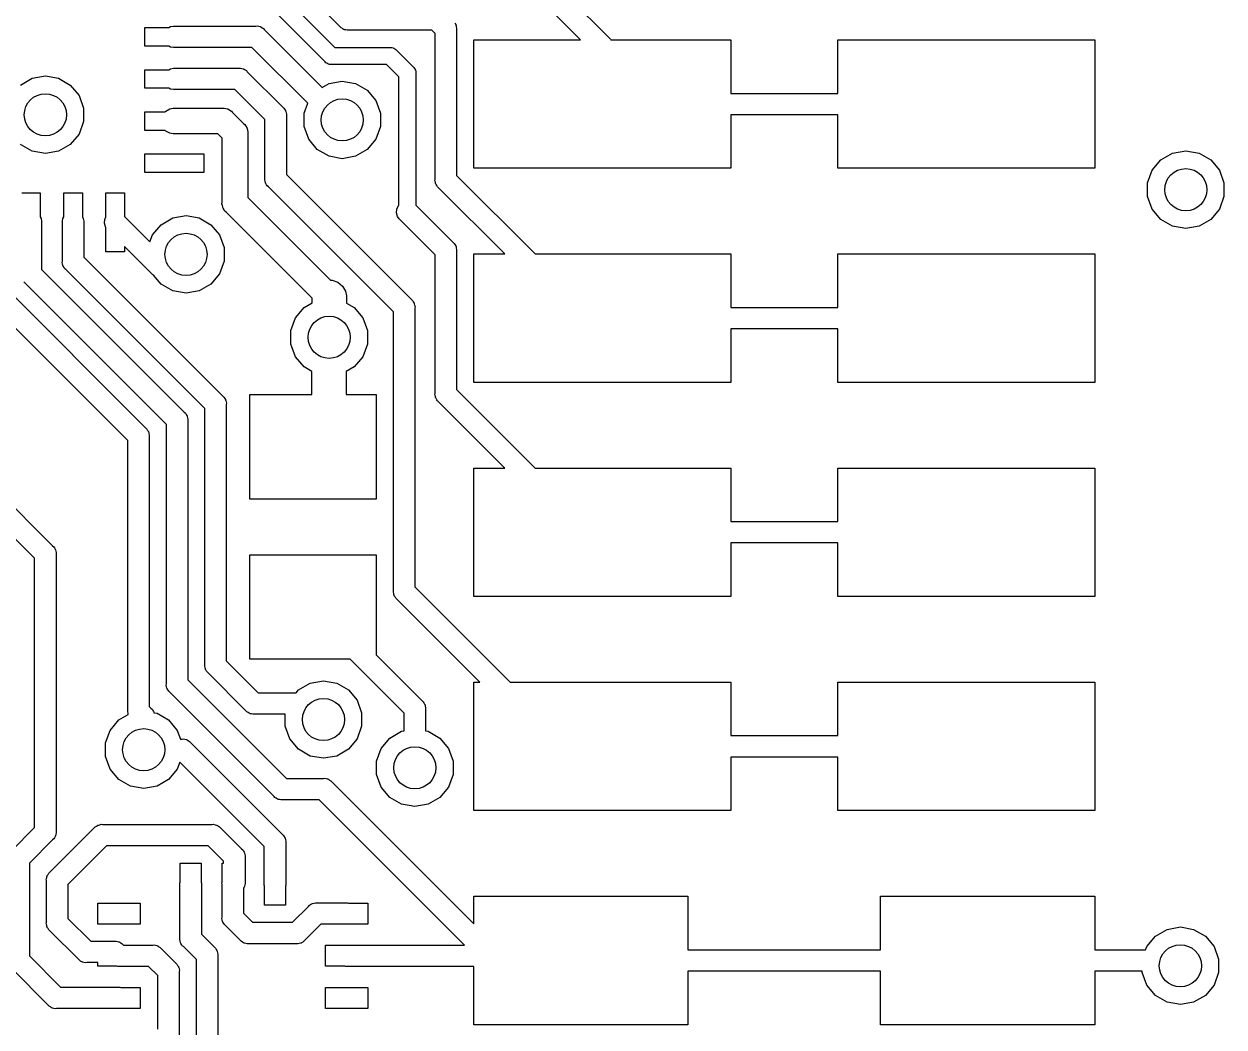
# Model space of a CAD drawing. Extents: x 106.7 to 190.8, y -131.8 to -78.3.
# Drawn here: x 150.91 to 165.15, y -120.65 to -108.75 of the extents above; entities that cross this region are included whole.
import ezdxf

# ---------------------------------------------------------------- set-up
doc = ezdxf.new("R2010")
doc.units = 0
doc.header["$MEASUREMENT"] = 0
doc.layers.add('BLACK', color=7, linetype='CONTINUOUS')

msp = doc.modelspace()

# ---------------------------------------------------------------- linework, layer by layer
at = {"layer": 'BLACK', "linetype": 'CONTINUOUS'}
for p, q in [((154.665, -108.786), (153.911, -108.032)), ((157.104, -108.169), (157.858, -108.923)), ((153.907, -108.336), (154.603, -109.031)), ((157.516, -108.941), (156.957, -108.382)), ((154.486, -109.201), (153.79, -108.506)), ((152.347, -109.015), (152.347, -108.795)), ((152.347, -108.795), (152.634, -108.795)), ((152.634, -108.795), (152.653, -108.783)), ((152.653, -108.783), (152.686, -108.778)), ((152.686, -108.778), (153.665, -108.778)), ((153.665, -108.778), (153.682, -108.776)), ((153.682, -108.776), (153.698, -108.78)), ((153.698, -108.78), (153.715, -108.783)), ((153.715, -108.783), (153.72, -108.786)), ((153.72, -108.786), (153.725, -108.788)), ((153.725, -108.788), (153.739, -108.797)), ((153.739, -108.797), (153.754, -108.806)), ((153.754, -108.806), (153.764, -108.819)), ((153.764, -108.819), (154.451, -109.505)), ((154.676, -108.799), (154.665, -108.786)), ((154.691, -108.807), (154.676, -108.799)), ((154.705, -108.817), (154.691, -108.807)), ((154.71, -108.818), (154.705, -108.817)), ((154.715, -108.821), (154.71, -108.818)), ((154.732, -108.824), (154.715, -108.821)), ((154.748, -108.828), (154.732, -108.824)), ((154.765, -108.827), (154.748, -108.828)), ((155.752, -108.827), (154.765, -108.827)), ((155.791, -108.866), (155.752, -108.827)), ((155.791, -110.596), (155.791, -108.866)), ((156.025, -108.745), (156.035, -108.759)), ((156.035, -108.759), (156.036, -108.765)), ((156.036, -108.765), (156.039, -108.769)), ((156.039, -108.769), (156.042, -108.786)), ((156.042, -108.786), (156.046, -108.802)), ((156.046, -108.802), (156.045, -108.819)), ((156.045, -108.819), (156.045, -110.549)), ((152.634, -109.015), (152.347, -109.015)), ((152.653, -109.026), (152.634, -109.015)), ((156.248, -110.465), (156.248, -108.941)), ((156.248, -108.941), (157.516, -108.941)), ((157.858, -108.923), (157.871, -108.934)), ((157.871, -108.934), (157.875, -108.941)), ((157.875, -108.941), (159.296, -108.941)), ((159.296, -108.941), (159.296, -109.576)), ((160.566, -109.576), (160.566, -108.941)), ((160.566, -108.941), (163.614, -108.941)), ((163.614, -108.941), (163.614, -110.465)), ((152.686, -109.032), (152.653, -109.026)), ((153.618, -109.032), (152.686, -109.032)), ((154.279, -109.693), (153.618, -109.032)), ((154.603, -109.031), (155.253, -109.031)), ((155.253, -109.031), (155.266, -109.03)), ((155.266, -109.03), (155.279, -109.033)), ((155.279, -109.033), (155.292, -109.036)), ((155.292, -109.036), (155.296, -109.038)), ((155.296, -109.038), (155.301, -109.039)), ((155.301, -109.039), (155.312, -109.047)), ((155.312, -109.047), (155.323, -109.054)), ((155.323, -109.054), (155.332, -109.064)), ((155.332, -109.064), (155.529, -109.261)), ((152.347, -109.515), (152.347, -109.295)), ((152.347, -109.295), (152.634, -109.295)), ((152.634, -109.295), (152.653, -109.283)), ((152.653, -109.283), (152.686, -109.278)), ((152.686, -109.278), (153.464, -109.278)), ((153.464, -109.278), (153.481, -109.276)), ((153.481, -109.276), (153.497, -109.28)), ((153.497, -109.28), (153.514, -109.283)), ((153.514, -109.283), (153.519, -109.286)), ((153.519, -109.286), (153.524, -109.288)), ((153.524, -109.288), (153.538, -109.297)), ((153.538, -109.297), (153.552, -109.306)), ((154.494, -109.212), (154.486, -109.201)), ((154.506, -109.218), (154.494, -109.212)), ((154.517, -109.226), (154.506, -109.218)), ((154.521, -109.227), (154.517, -109.226)), ((154.525, -109.23), (154.521, -109.227)), ((154.538, -109.232), (154.525, -109.23)), ((154.552, -109.235), (154.538, -109.232)), ((154.565, -109.234), (154.552, -109.235)), ((155.215, -109.234), (154.565, -109.234)), ((155.359, -109.378), (155.215, -109.234)), ((155.529, -109.261), (155.54, -109.27)), ((155.54, -109.27), (155.546, -109.281)), ((155.546, -109.281), (155.554, -109.293)), ((155.554, -109.293), (155.555, -109.297)), ((155.555, -109.297), (155.558, -109.301)), ((155.558, -109.301), (155.56, -109.314)), ((150.872, -109.477), (151.011, -109.397)), ((151.011, -109.397), (151.168, -109.369)), ((151.168, -109.369), (151.325, -109.397)), ((151.325, -109.397), (151.464, -109.477)), ((153.552, -109.306), (153.563, -109.319)), ((153.563, -109.319), (153.984, -109.74)), ((154.532, -109.458), (154.689, -109.43)), ((154.689, -109.43), (154.847, -109.458)), ((155.359, -110.903), (155.359, -109.378)), ((155.56, -109.314), (155.563, -109.327)), ((155.563, -109.327), (155.562, -109.341)), ((155.562, -109.341), (155.562, -110.903)), ((151.464, -109.477), (151.567, -109.6)), ((152.634, -109.515), (152.347, -109.515)), ((152.653, -109.526), (152.634, -109.515)), ((152.686, -109.532), (152.653, -109.526)), ((153.417, -109.532), (152.686, -109.532)), ((153.772, -109.886), (153.417, -109.532)), ((154.451, -109.505), (154.532, -109.458)), ((154.847, -109.458), (154.985, -109.538)), ((154.985, -109.538), (155.088, -109.661)), ((159.296, -109.576), (160.566, -109.576)), ((151.567, -109.6), (151.621, -109.75)), ((154.236, -109.811), (154.279, -109.693)), ((155.088, -109.661), (155.142, -109.811)), ((151.621, -109.75), (151.621, -109.91)), ((152.347, -110.015), (152.347, -109.795)), ((152.347, -109.795), (152.59, -109.795)), ((152.59, -109.795), (152.598, -109.786)), ((152.598, -109.786), (152.644, -109.759)), ((152.644, -109.759), (152.684, -109.752)), ((152.684, -109.752), (153.268, -109.752)), ((153.268, -109.752), (153.289, -109.75)), ((153.289, -109.75), (153.308, -109.756)), ((153.308, -109.756), (153.328, -109.759)), ((153.328, -109.759), (153.334, -109.763)), ((153.334, -109.763), (153.34, -109.764)), ((153.34, -109.764), (153.357, -109.776)), ((153.357, -109.776), (153.375, -109.786)), ((153.375, -109.786), (153.388, -109.802)), ((153.388, -109.802), (153.519, -109.933)), ((153.984, -109.74), (153.997, -109.751)), ((153.997, -109.751), (154.006, -109.765)), ((154.006, -109.765), (154.015, -109.779)), ((154.015, -109.779), (154.017, -109.785)), ((154.017, -109.785), (154.02, -109.79)), ((154.02, -109.79), (154.023, -109.806)), ((154.023, -109.806), (154.027, -109.822)), ((154.027, -109.822), (154.026, -109.839)), ((154.026, -109.839), (154.026, -110.539)), ((154.236, -109.971), (154.236, -109.811)), ((155.142, -109.811), (155.142, -109.971)), ((160.566, -109.83), (159.296, -109.83)), ((159.296, -109.83), (159.296, -110.465)), ((160.566, -110.465), (160.566, -109.83)), ((151.621, -109.91), (151.567, -110.06)), ((152.59, -110.015), (152.347, -110.015)), ((152.598, -110.023), (152.59, -110.015)), ((153.519, -109.933), (153.535, -109.946)), ((153.535, -109.946), (153.545, -109.964)), ((153.545, -109.964), (153.556, -109.98)), ((153.556, -109.98), (153.558, -109.987)), ((153.558, -109.987), (153.561, -109.993)), ((153.561, -109.993), (153.565, -110.012)), ((153.565, -110.012), (153.57, -110.032)), ((153.772, -110.586), (153.772, -109.886)), ((154.291, -110.121), (154.236, -109.971)), ((155.142, -109.971), (155.088, -110.121)), ((151.567, -110.06), (151.464, -110.182)), ((152.644, -110.05), (152.598, -110.023)), ((152.684, -110.057), (152.644, -110.05)), ((153.212, -110.057), (152.684, -110.057)), ((153.264, -110.109), (153.212, -110.057)), ((153.264, -110.867), (153.264, -110.109)), ((153.57, -110.032), (153.568, -110.052)), ((153.568, -110.052), (153.568, -110.81)), ((154.393, -110.243), (154.291, -110.121)), ((155.088, -110.121), (154.985, -110.243)), ((151.011, -110.262), (150.872, -110.182)), ((151.168, -110.29), (151.011, -110.262)), ((151.325, -110.262), (151.168, -110.29)), ((151.464, -110.182), (151.325, -110.262)), ((152.347, -110.515), (152.347, -110.295)), ((152.347, -110.295), (153.047, -110.295)), ((153.047, -110.295), (153.047, -110.515)), ((154.532, -110.323), (154.393, -110.243)), ((154.985, -110.243), (154.847, -110.323)), ((164.398, -110.366), (164.536, -110.286)), ((164.536, -110.286), (164.694, -110.258)), ((164.694, -110.258), (164.851, -110.286)), ((164.851, -110.286), (164.989, -110.366)), ((154.689, -110.351), (154.532, -110.323)), ((154.847, -110.323), (154.689, -110.351)), ((164.295, -110.489), (164.398, -110.366)), ((164.989, -110.366), (165.092, -110.489)), ((153.047, -110.515), (152.347, -110.515)), ((153.77, -110.603), (153.772, -110.586)), ((154.026, -110.539), (155.509, -112.023)), ((156.045, -110.549), (156.977, -111.481)), ((159.296, -110.465), (156.248, -110.465)), ((163.614, -110.465), (160.566, -110.465)), ((164.24, -110.639), (164.295, -110.489)), ((165.092, -110.489), (165.147, -110.639)), ((153.774, -110.619), (153.77, -110.603)), ((153.777, -110.636), (153.774, -110.619)), ((153.78, -110.641), (153.777, -110.636)), ((153.782, -110.646), (153.78, -110.641)), ((153.791, -110.66), (153.782, -110.646)), ((153.8, -110.674), (153.791, -110.66)), ((153.813, -110.685), (153.8, -110.674)), ((155.296, -112.169), (153.813, -110.685)), ((155.789, -110.613), (155.791, -110.596)), ((155.794, -110.629), (155.789, -110.613)), ((155.797, -110.645), (155.794, -110.629)), ((155.8, -110.65), (155.797, -110.645)), ((155.801, -110.656), (155.8, -110.65)), ((155.811, -110.67), (155.801, -110.656)), ((155.819, -110.684), (155.811, -110.67)), ((155.832, -110.695), (155.819, -110.684)), ((156.618, -111.481), (155.832, -110.695)), ((164.24, -110.799), (164.24, -110.639)), ((165.147, -110.639), (165.147, -110.799)), ((150.887, -110.755), (151.107, -110.755)), ((151.107, -110.755), (151.107, -111.041)), ((151.387, -111.041), (151.387, -110.755)), ((151.387, -110.755), (151.607, -110.755)), ((151.607, -110.755), (151.607, -111.041)), ((151.887, -111.04), (151.887, -110.755)), ((151.887, -110.755), (152.107, -110.755)), ((152.107, -110.755), (152.107, -111.035)), ((153.262, -110.887), (153.264, -110.867)), ((153.568, -110.81), (154.549, -111.791)), ((164.295, -110.949), (164.24, -110.799)), ((165.147, -110.799), (165.092, -110.949)), ((153.267, -110.907), (153.262, -110.887)), ((153.271, -110.926), (153.267, -110.907)), ((153.274, -110.932), (153.271, -110.926)), ((153.276, -110.939), (153.274, -110.932)), ((153.287, -110.956), (153.276, -110.939)), ((153.297, -110.973), (153.287, -110.956)), ((153.313, -110.986), (153.297, -110.973)), ((154.332, -112.005), (153.313, -110.986)), ((155.332, -110.992), (155.336, -110.948)), ((155.344, -111.036), (155.332, -110.992)), ((155.336, -110.948), (155.355, -110.907)), ((155.355, -110.907), (155.359, -110.903)), ((155.562, -110.903), (156.004, -111.345)), ((164.398, -111.071), (164.295, -110.949)), ((165.092, -110.949), (164.989, -111.071)), ((151.107, -111.041), (151.118, -111.06)), ((151.118, -111.06), (151.124, -111.093)), ((151.124, -111.093), (151.124, -111.667)), ((151.37, -111.093), (151.376, -111.06)), ((151.37, -111.567), (151.37, -111.093)), ((151.376, -111.06), (151.387, -111.041)), ((151.607, -111.041), (151.618, -111.06)), ((151.618, -111.06), (151.624, -111.093)), ((151.624, -111.093), (151.624, -111.52)), ((151.869, -111.116), (151.873, -111.071)), ((151.88, -111.159), (151.869, -111.116)), ((151.873, -111.071), (151.887, -111.04)), ((152.107, -111.035), (152.408, -111.336)), ((152.437, -111.256), (152.54, -111.134)), ((152.54, -111.134), (152.678, -111.054)), ((152.678, -111.054), (152.836, -111.026)), ((152.836, -111.026), (152.993, -111.054)), ((152.993, -111.054), (153.132, -111.134)), ((153.132, -111.134), (153.234, -111.256)), ((155.363, -111.063), (155.344, -111.036)), ((155.791, -111.491), (155.363, -111.063)), ((164.536, -111.151), (164.398, -111.071)), ((164.694, -111.179), (164.536, -111.151)), ((164.851, -111.151), (164.694, -111.179)), ((164.989, -111.071), (164.851, -111.151)), ((151.887, -111.169), (151.88, -111.159)), ((151.887, -111.455), (151.887, -111.169)), ((152.408, -111.336), (152.437, -111.256)), ((153.234, -111.256), (153.289, -111.406)), ((152.43, -111.717), (152.107, -111.394)), ((152.107, -111.394), (152.107, -111.455)), ((153.289, -111.406), (153.289, -111.566)), ((156.004, -111.345), (156.017, -111.356)), ((156.017, -111.356), (156.025, -111.37)), ((156.025, -111.37), (156.035, -111.384)), ((156.035, -111.384), (156.036, -111.389)), ((156.036, -111.389), (156.039, -111.394)), ((156.039, -111.394), (156.042, -111.411)), ((156.042, -111.411), (156.046, -111.427)), ((156.046, -111.427), (156.045, -111.444)), ((151.369, -111.584), (151.37, -111.567)), ((151.624, -111.52), (153.273, -113.169)), ((152.107, -111.455), (151.887, -111.455)), ((153.289, -111.566), (153.234, -111.716)), ((155.791, -113.136), (155.791, -111.491)), ((156.045, -111.444), (156.045, -113.089)), ((156.248, -113.005), (156.248, -111.481)), ((156.248, -111.481), (156.618, -111.481)), ((156.977, -111.481), (159.296, -111.481)), ((159.296, -111.481), (159.296, -112.116)), ((160.566, -112.116), (160.566, -111.481)), ((160.566, -111.481), (163.614, -111.481)), ((163.614, -111.481), (163.614, -113.005)), ((151.124, -111.667), (152.816, -113.359)), ((151.373, -111.6), (151.369, -111.584)), ((151.376, -111.617), (151.373, -111.6)), ((151.379, -111.622), (151.376, -111.617)), ((151.38, -111.627), (151.379, -111.622)), ((151.39, -111.641), (151.38, -111.627)), ((151.398, -111.656), (151.39, -111.641)), ((151.411, -111.666), (151.398, -111.656)), ((153.06, -113.316), (151.411, -111.666)), ((152.438, -111.725), (152.43, -111.717)), ((152.43, -111.717), (152.43, -111.717)), ((152.448, -111.73), (152.438, -111.725)), ((153.234, -111.716), (153.132, -111.839)), ((150.624, -111.813), (152.359, -113.548)), ((152.603, -113.505), (150.911, -111.813)), ((152.45, -111.731), (152.448, -111.73)), ((152.54, -111.839), (152.45, -111.731)), ((152.678, -111.919), (152.54, -111.839)), ((153.132, -111.839), (152.993, -111.919)), ((154.549, -111.791), (154.571, -111.791)), ((154.571, -111.791), (154.638, -111.816)), ((154.638, -111.816), (154.693, -111.862)), ((154.693, -111.862), (154.729, -111.924)), ((152.146, -113.694), (150.411, -111.96)), ((152.836, -111.946), (152.678, -111.919)), ((152.993, -111.919), (152.836, -111.946)), ((154.332, -112.063), (154.332, -112.005)), ((154.729, -111.924), (154.738, -111.977)), ((154.738, -111.977), (154.738, -112.065)), ((154.135, -112.24), (154.238, -112.117)), ((154.238, -112.117), (154.332, -112.063)), ((154.738, -112.065), (154.829, -112.117)), ((154.829, -112.117), (154.932, -112.24)), ((155.509, -112.023), (155.522, -112.033)), ((155.522, -112.033), (155.531, -112.048)), ((155.531, -112.048), (155.54, -112.062)), ((155.54, -112.062), (155.542, -112.067)), ((155.542, -112.067), (155.544, -112.072)), ((155.544, -112.072), (155.547, -112.089)), ((155.547, -112.089), (155.552, -112.105)), ((155.552, -112.105), (155.55, -112.122)), ((155.55, -112.122), (155.55, -115.429)), ((159.296, -112.116), (160.566, -112.116)), ((154.08, -112.39), (154.135, -112.24)), ((154.932, -112.24), (154.987, -112.39)), ((155.296, -115.476), (155.296, -112.169)), ((154.08, -112.55), (154.08, -112.39)), ((154.987, -112.39), (154.987, -112.55)), ((160.566, -112.37), (159.296, -112.37)), ((159.296, -112.37), (159.296, -113.005)), ((160.566, -113.005), (160.566, -112.37)), ((154.135, -112.7), (154.08, -112.55)), ((154.987, -112.55), (154.932, -112.7)), ((154.238, -112.822), (154.135, -112.7)), ((154.932, -112.7), (154.829, -112.822)), ((154.33, -112.876), (154.238, -112.822)), ((154.829, -112.822), (154.737, -112.876)), ((154.33, -113.149), (154.33, -112.876)), ((154.737, -112.876), (154.737, -113.149)), ((159.296, -113.005), (156.248, -113.005)), ((163.614, -113.005), (160.566, -113.005)), ((155.789, -113.153), (155.791, -113.136)), ((156.045, -113.089), (156.977, -114.021)), ((153.273, -113.169), (153.286, -113.18)), ((153.286, -113.18), (153.295, -113.195)), ((153.295, -113.195), (153.304, -113.209)), ((153.304, -113.209), (153.306, -113.214)), ((153.306, -113.214), (153.309, -113.219)), ((153.309, -113.219), (153.312, -113.236)), ((153.312, -113.236), (153.316, -113.252)), ((153.316, -113.252), (153.314, -113.269)), ((153.314, -113.269), (153.314, -116.309)), ((153.593, -114.389), (153.593, -113.149)), ((153.593, -113.149), (154.33, -113.149)), ((154.737, -113.149), (155.093, -113.149)), ((155.093, -113.149), (155.093, -114.389)), ((155.794, -113.169), (155.789, -113.153)), ((155.797, -113.185), (155.794, -113.169)), ((155.8, -113.19), (155.797, -113.185)), ((155.801, -113.196), (155.8, -113.19)), ((155.811, -113.21), (155.801, -113.196)), ((155.819, -113.224), (155.811, -113.21)), ((155.832, -113.235), (155.819, -113.224)), ((156.618, -114.021), (155.832, -113.235)), ((149.624, -113.313), (151.254, -114.943)), ((152.816, -113.359), (152.829, -113.37)), ((152.829, -113.37), (152.837, -113.384)), ((152.837, -113.384), (152.847, -113.398)), ((152.847, -113.398), (152.849, -113.403)), ((152.849, -113.403), (152.851, -113.408)), ((152.851, -113.408), (152.854, -113.425)), ((152.854, -113.425), (152.859, -113.441)), ((153.06, -116.356), (153.06, -113.316)), ((151.041, -115.089), (149.411, -113.459)), ((152.359, -113.548), (152.372, -113.559)), ((152.372, -113.559), (152.38, -113.574)), ((152.38, -113.574), (152.39, -113.587)), ((152.603, -116.582), (152.603, -113.505)), ((152.859, -113.441), (152.857, -113.458)), ((152.857, -113.458), (152.857, -116.535)), ((152.146, -116.898), (152.146, -113.694)), ((152.39, -113.587), (152.391, -113.593)), ((152.391, -113.593), (152.394, -113.598)), ((152.394, -113.598), (152.397, -113.614)), ((152.397, -113.614), (152.401, -113.631)), ((152.401, -113.631), (152.4, -113.647)), ((152.4, -113.647), (152.4, -116.851)), ((156.248, -115.545), (156.248, -114.021)), ((156.248, -114.021), (156.618, -114.021)), ((156.977, -114.021), (159.296, -114.021)), ((159.296, -114.021), (159.296, -114.656)), ((160.566, -114.656), (160.566, -114.021)), ((160.566, -114.021), (163.614, -114.021)), ((163.614, -114.021), (163.614, -115.545)), ((155.093, -114.389), (153.593, -114.389)), ((159.296, -114.656), (160.566, -114.656)), ((151.254, -114.943), (151.267, -114.954)), ((151.267, -114.954), (151.275, -114.968)), ((151.275, -114.968), (151.285, -114.982)), ((151.285, -114.982), (151.286, -114.988)), ((151.286, -114.988), (151.289, -114.992)), ((151.289, -114.992), (151.292, -115.009)), ((160.566, -114.91), (159.296, -114.91)), ((159.296, -114.91), (159.296, -115.545)), ((160.566, -115.545), (160.566, -114.91)), ((151.041, -118.286), (151.041, -115.089)), ((151.292, -115.009), (151.297, -115.025)), ((151.297, -115.025), (151.295, -115.042)), ((151.295, -115.042), (151.295, -118.333)), ((153.593, -116.289), (153.593, -115.049)), ((153.593, -115.049), (155.093, -115.049)), ((155.093, -115.049), (155.093, -116.239)), ((155.295, -115.493), (155.296, -115.476)), ((155.299, -115.509), (155.295, -115.493)), ((155.302, -115.526), (155.299, -115.509)), ((155.305, -115.531), (155.302, -115.526)), ((155.306, -115.536), (155.305, -115.531)), ((155.316, -115.55), (155.306, -115.536)), ((155.325, -115.565), (155.316, -115.55)), ((155.337, -115.576), (155.325, -115.565)), ((155.55, -115.429), (156.682, -116.561)), ((159.296, -115.545), (156.248, -115.545)), ((163.614, -115.545), (160.566, -115.545)), ((156.322, -116.561), (155.337, -115.576)), ((155.093, -116.239), (155.635, -116.782)), ((153.059, -116.373), (153.06, -116.356)), ((153.063, -116.389), (153.059, -116.373)), ((153.066, -116.406), (153.063, -116.389)), ((153.069, -116.41), (153.066, -116.406)), ((153.071, -116.416), (153.069, -116.41)), ((153.08, -116.43), (153.071, -116.416)), ((153.314, -116.309), (153.693, -116.688)), ((154.783, -116.289), (153.593, -116.289)), ((155.423, -116.928), (154.783, -116.289)), ((152.857, -116.535), (154.026, -117.704)), ((153.089, -116.444), (153.08, -116.43)), ((153.102, -116.455), (153.089, -116.444)), ((153.547, -116.9), (153.102, -116.455)), ((154.309, -116.573), (154.466, -116.545)), ((154.466, -116.545), (154.623, -116.573)), ((156.248, -118.085), (156.248, -116.561)), ((156.248, -116.561), (156.322, -116.561)), ((156.682, -116.561), (159.296, -116.561)), ((159.296, -116.561), (159.296, -117.196)), ((160.566, -117.196), (160.566, -116.561)), ((160.566, -116.561), (163.614, -116.561)), ((163.614, -116.561), (163.614, -118.085)), ((152.602, -116.598), (152.603, -116.582)), ((152.606, -116.615), (152.602, -116.598)), ((152.609, -116.631), (152.606, -116.615)), ((152.612, -116.636), (152.609, -116.631)), ((152.613, -116.642), (152.612, -116.636)), ((152.623, -116.655), (152.613, -116.642)), ((152.631, -116.67), (152.623, -116.655)), ((152.644, -116.681), (152.631, -116.67)), ((153.88, -117.916), (152.644, -116.681)), ((153.693, -116.688), (154.141, -116.688)), ((154.141, -116.688), (154.17, -116.653)), ((154.17, -116.653), (154.309, -116.573)), ((154.623, -116.573), (154.762, -116.653)), ((154.762, -116.653), (154.865, -116.775)), ((154.865, -116.775), (154.919, -116.925)), ((155.635, -116.782), (155.648, -116.793)), ((155.648, -116.793), (155.657, -116.807)), ((155.657, -116.807), (155.666, -116.821)), ((155.666, -116.821), (155.668, -116.827)), ((155.668, -116.827), (155.671, -116.831)), ((155.671, -116.831), (155.674, -116.848)), ((155.674, -116.848), (155.678, -116.864)), ((152.039, -117.01), (152.151, -116.945)), ((152.145, -116.915), (152.146, -116.898)), ((152.149, -116.931), (152.145, -116.915)), ((152.151, -116.945), (152.149, -116.931)), ((152.4, -116.851), (152.42, -116.871)), ((152.42, -116.871), (152.433, -116.882)), ((152.433, -116.882), (152.442, -116.897)), ((152.442, -116.897), (152.451, -116.91)), ((152.451, -116.91), (152.453, -116.916)), ((152.453, -116.916), (152.456, -116.921)), ((152.456, -116.921), (152.456, -116.924)), ((152.456, -116.924), (152.492, -116.93)), ((152.492, -116.93), (152.63, -117.01)), ((153.558, -116.913), (153.547, -116.9)), ((153.572, -116.922), (153.558, -116.913)), ((153.586, -116.931), (153.572, -116.922)), ((153.592, -116.933), (153.586, -116.931)), ((153.596, -116.936), (153.592, -116.933)), ((153.613, -116.939), (153.596, -116.936)), ((153.629, -116.943), (153.613, -116.939)), ((153.646, -116.942), (153.629, -116.943)), ((154.013, -116.942), (153.646, -116.942)), ((154.013, -117.085), (154.013, -116.942)), ((154.919, -116.925), (154.919, -117.085)), ((155.423, -117.139), (155.423, -116.928)), ((155.678, -116.864), (155.677, -116.881)), ((155.677, -116.881), (155.677, -117.139)), ((151.881, -117.283), (151.936, -117.133)), ((151.936, -117.133), (152.039, -117.01)), ((152.63, -117.01), (152.733, -117.133)), ((152.733, -117.133), (152.771, -117.236)), ((154.068, -117.235), (154.013, -117.085)), ((154.919, -117.085), (154.865, -117.235)), ((152.771, -117.236), (152.79, -117.236)), ((152.79, -117.236), (152.807, -117.234)), ((152.807, -117.234), (152.823, -117.239)), ((152.823, -117.239), (152.84, -117.242)), ((152.84, -117.242), (152.845, -117.244)), ((152.845, -117.244), (152.85, -117.246)), ((152.85, -117.246), (152.864, -117.256)), ((152.864, -117.256), (152.879, -117.264)), ((152.879, -117.264), (152.889, -117.277)), ((154.17, -117.358), (154.068, -117.235)), ((154.865, -117.235), (154.762, -117.358)), ((155.151, -117.347), (155.254, -117.224)), ((155.254, -117.224), (155.392, -117.144)), ((155.392, -117.144), (155.423, -117.139)), ((155.677, -117.139), (155.707, -117.144)), ((155.707, -117.144), (155.845, -117.224)), ((155.845, -117.224), (155.948, -117.347)), ((159.296, -117.196), (160.566, -117.196)), ((151.881, -117.443), (151.881, -117.283)), ((152.889, -117.277), (153.976, -118.364)), ((154.309, -117.438), (154.17, -117.358)), ((154.762, -117.358), (154.623, -117.438)), ((155.096, -117.497), (155.151, -117.347)), ((155.948, -117.347), (156.003, -117.497)), ((151.936, -117.593), (151.881, -117.443)), ((152.763, -117.51), (152.733, -117.593)), ((153.764, -118.51), (152.763, -117.51)), ((154.466, -117.465), (154.309, -117.438)), ((154.623, -117.438), (154.466, -117.465)), ((155.096, -117.657), (155.096, -117.497)), ((156.003, -117.497), (156.003, -117.657)), ((160.566, -117.45), (159.296, -117.45)), ((159.296, -117.45), (159.296, -118.085)), ((160.566, -118.085), (160.566, -117.45)), ((152.039, -117.715), (151.936, -117.593)), ((152.733, -117.593), (152.63, -117.715)), ((154.465, -117.704), (154.481, -117.702)), ((154.481, -117.702), (154.498, -117.706)), ((155.151, -117.807), (155.096, -117.657)), ((156.003, -117.657), (155.948, -117.807)), ((152.177, -117.795), (152.039, -117.715)), ((152.334, -117.823), (152.177, -117.795)), ((152.492, -117.795), (152.334, -117.823)), ((152.63, -117.715), (152.492, -117.795)), ((154.026, -117.704), (154.465, -117.704)), ((154.498, -117.706), (154.514, -117.709)), ((154.514, -117.709), (154.519, -117.712)), ((154.519, -117.712), (154.525, -117.714)), ((154.525, -117.714), (154.538, -117.723)), ((154.538, -117.723), (154.553, -117.732)), ((154.553, -117.732), (154.564, -117.745)), ((154.564, -117.745), (156.248, -119.429)), ((155.254, -117.929), (155.151, -117.807)), ((155.948, -117.807), (155.845, -117.929)), ((153.891, -117.929), (153.88, -117.916)), ((153.905, -117.938), (153.891, -117.929)), ((153.919, -117.947), (153.905, -117.938)), ((153.925, -117.949), (153.919, -117.947)), ((153.93, -117.952), (153.925, -117.949)), ((153.946, -117.955), (153.93, -117.952)), ((153.962, -117.959), (153.946, -117.955)), ((153.979, -117.958), (153.962, -117.959)), ((154.417, -117.958), (153.979, -117.958)), ((156.14, -119.68), (154.417, -117.958)), ((155.392, -118.009), (155.254, -117.929)), ((155.845, -117.929), (155.707, -118.009)), ((155.55, -118.037), (155.392, -118.009)), ((155.707, -118.009), (155.55, -118.037)), ((159.296, -118.085), (156.248, -118.085)), ((163.614, -118.085), (160.566, -118.085)), ((151.758, -118.278), (151.773, -118.27)), ((151.773, -118.27), (151.786, -118.26)), ((151.786, -118.26), (151.792, -118.259)), ((151.792, -118.259), (151.797, -118.256)), ((151.797, -118.256), (151.813, -118.253)), ((151.813, -118.253), (151.83, -118.248)), ((151.83, -118.248), (151.847, -118.25)), ((151.847, -118.25), (153.147, -118.25)), ((153.147, -118.25), (153.164, -118.248)), ((153.164, -118.248), (153.18, -118.253)), ((153.18, -118.253), (153.196, -118.256)), ((153.196, -118.256), (153.201, -118.259)), ((153.201, -118.259), (153.207, -118.26)), ((153.207, -118.26), (153.221, -118.27)), ((153.221, -118.27), (153.235, -118.278)), ((150.765, -118.562), (151.041, -118.286)), ((151.222, -118.816), (151.747, -118.291)), ((151.275, -118.407), (151.267, -118.421)), ((151.285, -118.393), (151.275, -118.407)), ((151.286, -118.388), (151.285, -118.393)), ((151.289, -118.383), (151.286, -118.388)), ((151.292, -118.366), (151.289, -118.383)), ((151.297, -118.35), (151.292, -118.366)), ((151.295, -118.333), (151.297, -118.35)), ((151.747, -118.291), (151.758, -118.278)), ((153.235, -118.278), (153.246, -118.291)), ((153.246, -118.291), (153.495, -118.54)), ((153.976, -118.364), (153.989, -118.375)), ((153.989, -118.375), (153.998, -118.389)), ((153.998, -118.389), (154.007, -118.403)), ((154.007, -118.403), (154.009, -118.409)), ((154.009, -118.409), (154.012, -118.413)), ((154.012, -118.413), (154.015, -118.43)), ((151.254, -118.432), (150.978, -118.709)), ((151.267, -118.421), (151.254, -118.432)), ((151.894, -118.504), (151.435, -118.963)), ((153.1, -118.504), (151.894, -118.504)), ((153.282, -118.686), (153.1, -118.504)), ((153.495, -118.54), (153.508, -118.551)), ((153.508, -118.551), (153.517, -118.566)), ((153.764, -118.968), (153.764, -118.51)), ((154.015, -118.43), (154.019, -118.446)), ((154.019, -118.446), (154.018, -118.463)), ((154.018, -118.463), (154.018, -118.968)), ((153.282, -118.707), (153.282, -118.686)), ((153.517, -118.566), (153.526, -118.579)), ((153.526, -118.579), (153.528, -118.585)), ((153.528, -118.585), (153.53, -118.59)), ((153.53, -118.59), (153.533, -118.606)), ((153.533, -118.606), (153.538, -118.623)), ((153.538, -118.623), (153.536, -118.639)), ((153.536, -118.639), (153.536, -118.933)), ((150.978, -118.709), (150.978, -119.81)), ((151.201, -118.842), (151.209, -118.827)), ((151.209, -118.827), (151.222, -118.816)), ((152.766, -118.935), (152.766, -118.707)), ((152.766, -118.707), (153.016, -118.707)), ((153.016, -118.707), (153.016, -118.935)), ((153.266, -118.933), (153.266, -118.707)), ((153.266, -118.707), (153.282, -118.707)), ((151.179, -118.899), (151.184, -118.883)), ((151.181, -118.916), (151.179, -118.899)), ((151.181, -119.411), (151.181, -118.916)), ((151.184, -118.883), (151.187, -118.866)), ((151.187, -118.866), (151.189, -118.861)), ((151.189, -118.861), (151.191, -118.856)), ((151.191, -118.856), (151.201, -118.842)), ((151.435, -118.963), (151.435, -119.364)), ((152.764, -118.946), (152.766, -118.935)), ((152.764, -119.599), (152.764, -118.946)), ((153.016, -118.935), (153.018, -118.946)), ((153.018, -118.946), (153.018, -119.552)), ((153.262, -118.946), (153.266, -118.933)), ((153.264, -118.963), (153.262, -118.946)), ((153.264, -119.349), (153.264, -118.963)), ((153.53, -118.983), (153.528, -118.987)), ((153.533, -118.966), (153.53, -118.983)), ((153.538, -118.95), (153.533, -118.966)), ((153.536, -118.933), (153.538, -118.95)), ((153.766, -118.98), (153.764, -118.968)), ((153.766, -119.207), (153.766, -118.98)), ((154.018, -118.968), (154.016, -118.98)), ((154.016, -118.98), (154.016, -119.207)), ((153.526, -118.993), (153.518, -119.005)), ((153.518, -119.005), (153.518, -119.302)), ((153.528, -118.987), (153.526, -118.993)), ((156.248, -119.429), (156.248, -119.101)), ((156.248, -119.101), (158.788, -119.101)), ((158.788, -119.101), (158.788, -119.736)), ((161.074, -119.736), (161.074, -119.101)), ((161.074, -119.101), (163.614, -119.101)), ((163.614, -119.101), (163.614, -119.736)), ((151.791, -119.432), (151.791, -119.182)), ((151.791, -119.182), (152.291, -119.182)), ((152.291, -119.182), (152.291, -119.432)), ((154.016, -119.207), (153.766, -119.207)), ((154.1, -119.41), (154.289, -119.221)), ((154.289, -119.221), (154.3, -119.208)), ((154.3, -119.208), (154.314, -119.2)), ((154.314, -119.2), (154.328, -119.19)), ((154.328, -119.19), (154.334, -119.189)), ((154.334, -119.189), (154.338, -119.186)), ((154.338, -119.186), (154.355, -119.183)), ((154.355, -119.183), (154.371, -119.179)), ((154.371, -119.179), (154.388, -119.18)), ((154.388, -119.18), (154.752, -119.18)), ((154.752, -119.18), (154.763, -119.182)), ((154.763, -119.182), (154.991, -119.182)), ((154.991, -119.182), (154.991, -119.432)), ((151.435, -119.364), (151.706, -119.635)), ((153.262, -119.366), (153.264, -119.349)), ((153.266, -119.382), (153.262, -119.366)), ((153.269, -119.399), (153.266, -119.382)), ((153.272, -119.404), (153.269, -119.399)), ((153.274, -119.409), (153.272, -119.404)), ((153.283, -119.423), (153.274, -119.409)), ((153.518, -119.302), (153.626, -119.41)), ((153.626, -119.41), (154.1, -119.41)), ((151.179, -119.428), (151.181, -119.411)), ((151.184, -119.444), (151.179, -119.428)), ((151.187, -119.46), (151.184, -119.444)), ((151.189, -119.465), (151.187, -119.46)), ((151.191, -119.471), (151.189, -119.465)), ((151.201, -119.485), (151.191, -119.471)), ((151.209, -119.499), (151.201, -119.485)), ((151.222, -119.51), (151.209, -119.499)), ((151.56, -119.848), (151.222, -119.51)), ((152.291, -119.432), (151.791, -119.432)), ((153.018, -119.552), (153.172, -119.706)), ((153.292, -119.437), (153.283, -119.423)), ((153.305, -119.448), (153.292, -119.437)), ((153.48, -119.623), (153.305, -119.448)), ((154.435, -119.434), (154.246, -119.623)), ((154.752, -119.434), (154.435, -119.434)), ((154.763, -119.432), (154.752, -119.434)), ((154.991, -119.432), (154.763, -119.432)), ((164.334, -119.574), (164.473, -119.494)), ((164.473, -119.494), (164.63, -119.466)), ((164.63, -119.466), (164.787, -119.494)), ((164.787, -119.494), (164.926, -119.574)), ((151.706, -119.635), (151.99, -119.635)), ((151.99, -119.635), (152.007, -119.634)), ((152.007, -119.634), (152.023, -119.638)), ((152.023, -119.638), (152.04, -119.641)), ((152.04, -119.641), (152.045, -119.644)), ((152.045, -119.644), (152.05, -119.645)), ((152.05, -119.645), (152.064, -119.655)), ((152.064, -119.655), (152.079, -119.664)), ((152.079, -119.664), (152.09, -119.676)), ((152.09, -119.676), (152.093, -119.68)), ((152.093, -119.68), (152.441, -119.68)), ((152.441, -119.68), (152.457, -119.679)), ((152.457, -119.679), (152.474, -119.683)), ((152.474, -119.683), (152.49, -119.686)), ((152.49, -119.686), (152.495, -119.689)), ((152.495, -119.689), (152.501, -119.69)), ((152.501, -119.69), (152.514, -119.7)), ((152.762, -119.616), (152.764, -119.599)), ((152.766, -119.633), (152.762, -119.616)), ((152.769, -119.649), (152.766, -119.633)), ((152.772, -119.654), (152.769, -119.649)), ((152.774, -119.66), (152.772, -119.654)), ((152.783, -119.673), (152.774, -119.66)), ((152.792, -119.688), (152.783, -119.673)), ((152.805, -119.699), (152.792, -119.688)), ((153.49, -119.636), (153.48, -119.623)), ((153.505, -119.645), (153.49, -119.636)), ((153.519, -119.654), (153.505, -119.645)), ((153.524, -119.656), (153.519, -119.654)), ((153.529, -119.658), (153.524, -119.656)), ((153.546, -119.661), (153.529, -119.658)), ((153.562, -119.666), (153.546, -119.661)), ((153.579, -119.664), (153.562, -119.666)), ((154.147, -119.664), (153.579, -119.664)), ((154.164, -119.666), (154.147, -119.664)), ((154.18, -119.661), (154.164, -119.666)), ((154.196, -119.658), (154.18, -119.661)), ((154.201, -119.656), (154.196, -119.658)), ((154.207, -119.654), (154.201, -119.656)), ((154.221, -119.645), (154.207, -119.654)), ((154.235, -119.636), (154.221, -119.645)), ((154.246, -119.623), (154.235, -119.636)), ((154.491, -119.932), (154.491, -119.682)), ((154.491, -119.682), (154.718, -119.682)), ((154.718, -119.682), (154.729, -119.68)), ((154.729, -119.68), (156.14, -119.68)), ((164.232, -119.696), (164.334, -119.574)), ((164.926, -119.574), (165.029, -119.696)), ((150.978, -119.81), (151.348, -120.18)), ((152.514, -119.7), (152.529, -119.708)), ((152.529, -119.708), (152.54, -119.721)), ((152.54, -119.721), (152.714, -119.896)), ((152.959, -119.853), (152.805, -119.699)), ((153.172, -119.706), (153.185, -119.717)), ((153.185, -119.717), (153.193, -119.732)), ((153.193, -119.732), (153.203, -119.746)), ((153.203, -119.746), (153.204, -119.751)), ((153.204, -119.751), (153.207, -119.756)), ((153.207, -119.756), (153.21, -119.773)), ((153.21, -119.773), (153.214, -119.789)), ((153.214, -119.789), (153.213, -119.806)), ((153.213, -119.806), (153.213, -121.302)), ((158.788, -119.736), (161.074, -119.736)), ((163.614, -119.736), (164.217, -119.736)), ((164.217, -119.736), (164.232, -119.696)), ((165.029, -119.696), (165.083, -119.846)), ((151.201, -120.393), (150.765, -119.956)), ((151.571, -119.861), (151.56, -119.848)), ((151.586, -119.87), (151.571, -119.861)), ((151.599, -119.879), (151.586, -119.87)), ((151.605, -119.881), (151.599, -119.879)), ((151.61, -119.883), (151.605, -119.881)), ((151.626, -119.886), (151.61, -119.883)), ((151.643, -119.891), (151.626, -119.886)), ((151.659, -119.889), (151.643, -119.891)), ((151.791, -119.889), (151.659, -119.889)), ((151.791, -119.932), (151.791, -119.889)), ((152.016, -119.932), (151.791, -119.932)), ((152.029, -119.936), (152.016, -119.932)), ((152.046, -119.934), (152.029, -119.936)), ((152.393, -119.934), (152.046, -119.934)), ((152.502, -120.042), (152.393, -119.934)), ((152.714, -119.896), (152.727, -119.907)), ((152.727, -119.907), (152.736, -119.921)), ((152.736, -119.921), (152.745, -119.935)), ((152.745, -119.935), (152.747, -119.941)), ((152.747, -119.941), (152.75, -119.945)), ((152.75, -119.945), (152.753, -119.962)), ((152.753, -119.962), (152.757, -119.978)), ((152.757, -119.978), (152.756, -119.995)), ((152.959, -121.302), (152.959, -119.853)), ((154.718, -119.932), (154.491, -119.932)), ((154.729, -119.934), (154.718, -119.932)), ((156.248, -119.934), (154.729, -119.934)), ((156.248, -120.625), (156.248, -119.934)), ((165.083, -119.846), (165.083, -120.006)), ((152.502, -120.68), (152.502, -120.042)), ((152.756, -119.995), (152.756, -120.746)), ((161.074, -119.99), (158.788, -119.99)), ((158.788, -119.99), (158.788, -120.625)), ((161.074, -120.625), (161.074, -119.99)), ((164.177, -119.99), (163.614, -119.99)), ((163.614, -119.99), (163.614, -120.625)), ((164.177, -120.006), (164.177, -119.99)), ((164.232, -120.156), (164.177, -120.006)), ((165.083, -120.006), (165.029, -120.156)), ((151.348, -120.18), (152.052, -120.18)), ((152.052, -120.18), (152.063, -120.182)), ((152.063, -120.182), (152.291, -120.182)), ((152.291, -120.182), (152.291, -120.432)), ((154.491, -120.432), (154.491, -120.182)), ((154.491, -120.182), (154.991, -120.182)), ((154.991, -120.182), (154.991, -120.432)), ((164.334, -120.279), (164.232, -120.156)), ((165.029, -120.156), (164.926, -120.279)), ((151.212, -120.406), (151.201, -120.393)), ((151.227, -120.414), (151.212, -120.406)), ((164.473, -120.359), (164.334, -120.279)), ((164.63, -120.386), (164.473, -120.359)), ((164.787, -120.359), (164.63, -120.386)), ((164.926, -120.279), (164.787, -120.359)), ((151.241, -120.424), (151.227, -120.414)), ((151.246, -120.425), (151.241, -120.424)), ((151.251, -120.428), (151.246, -120.425)), ((151.268, -120.431), (151.251, -120.428)), ((151.284, -120.436), (151.268, -120.431)), ((151.301, -120.434), (151.284, -120.436)), ((152.052, -120.434), (151.301, -120.434)), ((152.063, -120.432), (152.052, -120.434)), ((152.291, -120.432), (152.063, -120.432)), ((154.991, -120.432), (154.491, -120.432)), ((158.788, -120.625), (156.248, -120.625)), ((163.614, -120.625), (161.074, -120.625))]:
    msp.add_line(p, q, dxfattribs=at)
at = {"layer": 'BLACK'}
for centre in [(151.168, -109.83), (154.689, -109.891), (164.694, -110.719), (152.836, -111.486), (154.534, -112.47), (154.466, -117.005), (152.334, -117.363), (155.55, -117.577), (164.63, -119.926)]:
    msp.add_circle(centre, 0.25, dxfattribs=at)

doc.saveas('drawing.dxf')
